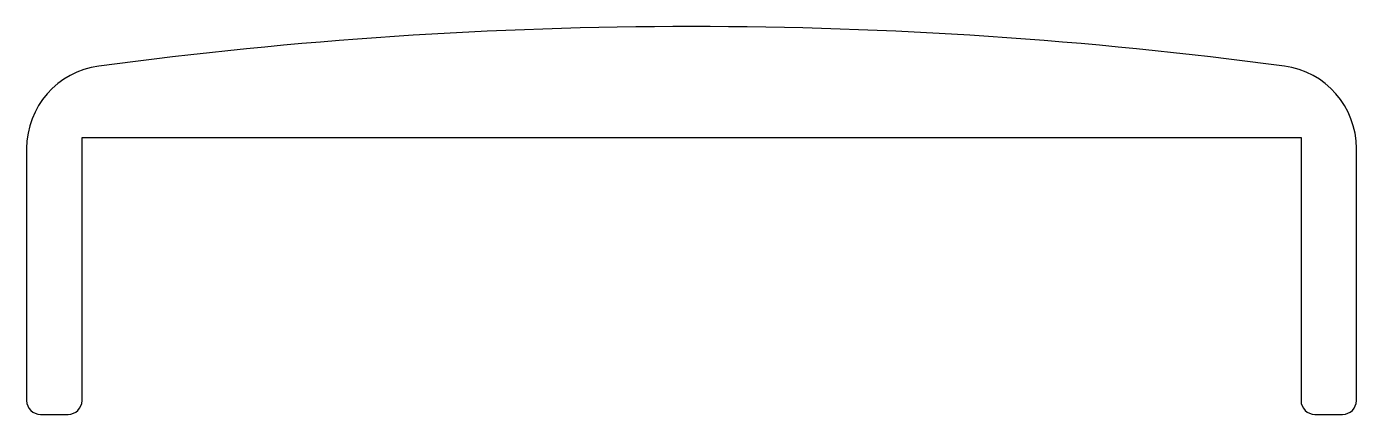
# Model space of a CAD drawing. Extents: x 0.8 to 24.8, y 0.9 to 7.9.
import ezdxf

# ---------------------------------------------------------------- set-up
doc = ezdxf.new("R2010")
doc.units = 0
doc.layers.get('0').update_dxf_attribs({"linetype": 'CONTINUOUS'})

msp = doc.modelspace()

# ---------------------------------------------------------------- linework, layer by layer
for p, q in [((1.827, 1.18), (1.827, 5.93)), ((1.827, 5.93), (23.827, 5.93)), ((23.827, 5.93), (23.827, 1.18)), ((0.827, 5.73), (0.827, 1.18)), ((24.827, 1.18), (24.827, 5.73)), ((1.077, 0.93), (1.577, 0.93)), ((24.077, 0.93), (24.577, 0.93))]:
    msp.add_line(p, q)
for centre, radius, start, end in [((12.827, -72.67), 80.6, 82.37185, 97.62815), ((2.327, 5.73), 1.5, 97.6281, 180), ((23.327, 5.73), 1.5, 0, 82.3719), ((1.077, 1.18), 0.25, 180, 270), ((1.577, 1.18), 0.25, 270, 0), ((24.077, 1.18), 0.25, 180, 270), ((24.577, 1.18), 0.25, 270, 0)]:
    msp.add_arc(centre, radius, start, end)

doc.saveas('drawing.dxf')
